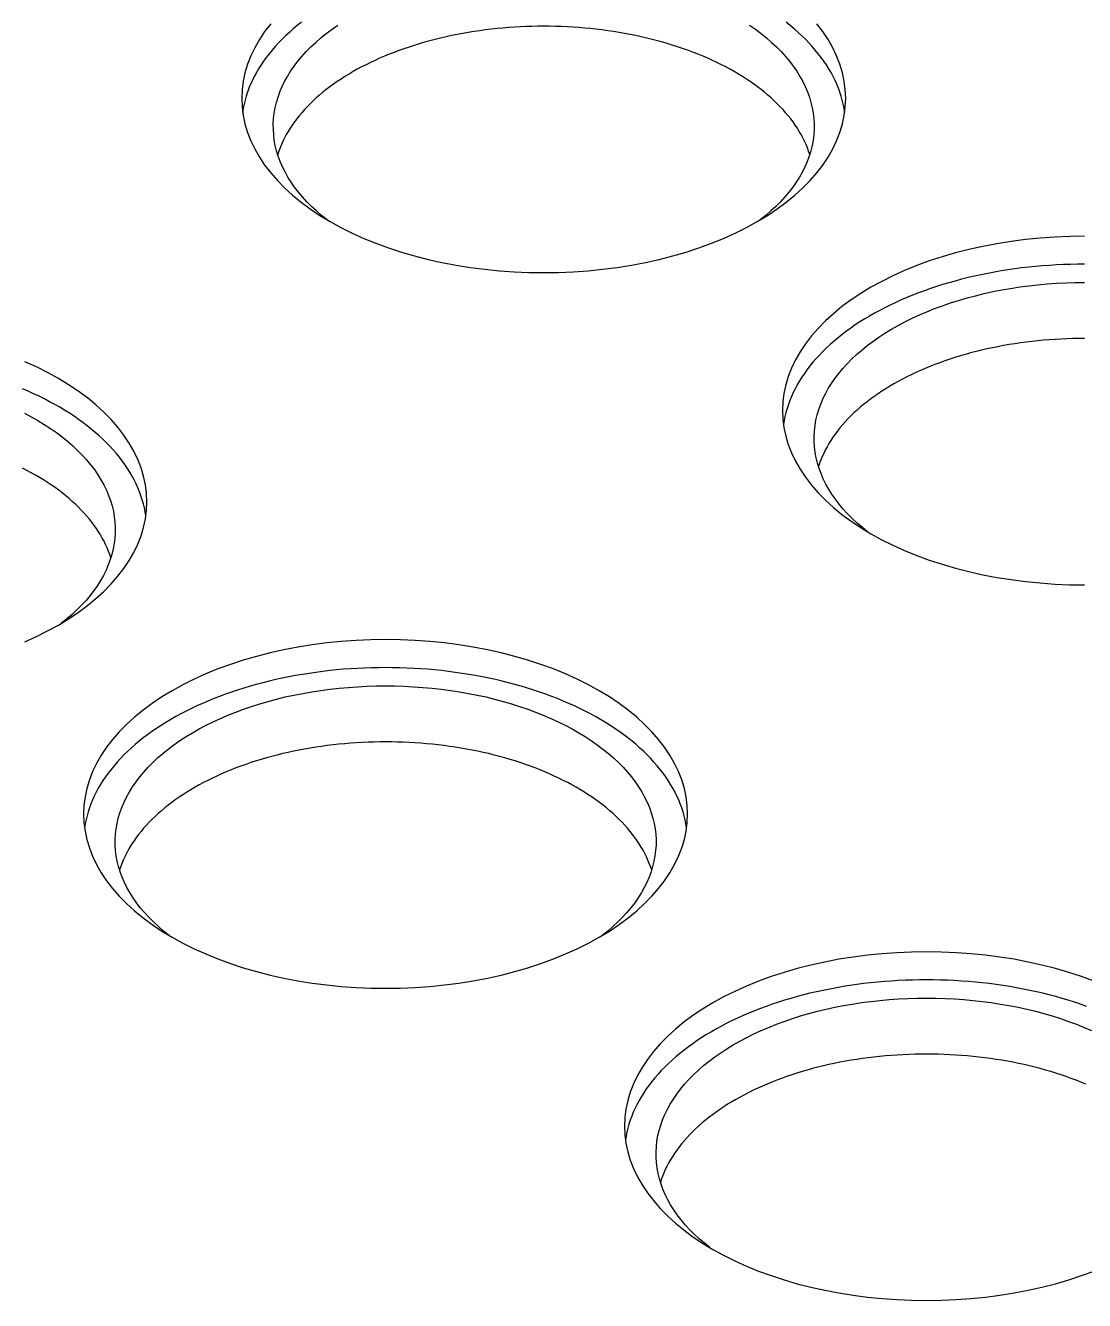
# Model space of a CAD drawing. Extents: x 1.5 to 17.7, y 2.4 to 12.
# Drawn here: x 9.707 to 11.635, y 5.111 to 7.433 of the extents above; entities that cross this region are included whole.
import ezdxf

# ---------------------------------------------------------------- set-up
doc = ezdxf.new("R2010")
doc.units = 0
doc.layers.get('0').update_dxf_attribs({"linetype": 'CONTINUOUS'})

# ---------------------------------------------------------------- blocks, each defined once
blk = doc.blocks.new('A$C44197991')
at = {"color": 0, "linetype": 'CONTINUOUS'}
for points in [[(13.1983, -1.2087, 0), (13.2169, -1.1974, 0), (13.2345, -1.1856, 0), (13.2511, -1.1733, 0), (13.2667, -1.1606, 0), (13.2811, -1.1474, 0), (13.2944, -1.1339, 0), (13.3066, -1.1199, 0), (13.3175, -1.1057, 0), (13.3272, -1.0911, 0), (13.3357, -1.0763, 0), (13.3429, -1.0613, 0), (13.3488, -1.0461, 0), (13.3534, -1.0308, 0), (13.3567, -1.0153, 0), (13.3587, -0.9997, 0), (13.3594, -0.9842, 0), (13.3587, -0.9686, 0), (13.3567, -0.953, 0), (13.3534, -0.9376, 0), (13.3488, -0.9222, 0), (13.3429, -0.907, 0), (13.3357, -0.892, 0), (13.3272, -0.8772, 0), (13.3175, -0.8626, 0), (13.3066, -0.8484, 0)], [(12.3122, -0.8484, 0), (12.3012, -0.8626, 0), (12.2915, -0.8772, 0), (12.283, -0.892, 0), (12.2758, -0.907, 0), (12.2699, -0.9222, 0), (12.2653, -0.9376, 0), (12.262, -0.953, 0), (12.26, -0.9686, 0), (12.2594, -0.9842, 0), (12.26, -0.9997, 0), (12.262, -1.0153, 0), (12.2653, -1.0308, 0), (12.2699, -1.0461, 0), (12.2758, -1.0613, 0), (12.283, -1.0763, 0), (12.2915, -1.0911, 0), (12.3012, -1.1057, 0), (12.3122, -1.1199, 0), (12.3243, -1.1339, 0), (12.3376, -1.1474, 0), (12.3521, -1.1606, 0), (12.3676, -1.1733, 0), (12.3842, -1.1856, 0), (12.4018, -1.1974, 0), (12.4205, -1.2087, 0), (12.44, -1.2194, 0), (12.4604, -1.2296, 0), (12.4817, -1.2392, 0), (12.5038, -1.2482, 0), (12.5266, -1.2565, 0), (12.5501, -1.2642, 0), (12.5742, -1.2712, 0), (12.5989, -1.2775, 0), (12.6241, -1.2831, 0), (12.6497, -1.288, 0), (12.6757, -1.2922, 0), (12.7021, -1.2956, 0), (12.7287, -1.2983, 0), (12.7555, -1.3002, 0), (12.7824, -1.3013, 0), (12.8094, -1.3017, 0), (12.8363, -1.3013, 0), (12.8633, -1.3002, 0), (12.8901, -1.2983, 0), (12.9167, -1.2956, 0), (12.943, -1.2922, 0), (12.969, -1.288, 0), (12.9946, -1.2831, 0), (13.0198, -1.2775, 0), (13.0445, -1.2712, 0), (13.0686, -1.2642, 0), (13.0921, -1.2565, 0), (13.1149, -1.2482, 0), (13.137, -1.2392, 0), (13.1583, -1.2296, 0), (13.1787, -1.2194, 0), (13.1983, -1.2087, 0)], [(13.3576, -1.0097, 0), (13.3564, -1.0023, 0), (13.3549, -0.995, 0), (13.3532, -0.9876, 0), (13.3511, -0.9803, 0), (13.3487, -0.9731, 0), (13.3461, -0.9658, 0), (13.3431, -0.9586, 0), (13.3399, -0.9515, 0), (13.3364, -0.9444, 0), (13.3326, -0.9373, 0), (13.3285, -0.9303, 0), (13.3241, -0.9234, 0), (13.3195, -0.9165, 0), (13.3146, -0.9096, 0), (13.3094, -0.9029, 0), (13.3039, -0.8962, 0), (13.2981, -0.8896, 0), (13.2921, -0.8831, 0), (13.2859, -0.8766, 0), (13.2793, -0.8703, 0), (13.2726, -0.864, 0), (13.2655, -0.8578, 0), (13.2583, -0.8517, 0), (13.2507, -0.8457, 0)], [(12.368, -0.8457, 0), (12.3605, -0.8517, 0), (12.3532, -0.8578, 0), (12.3462, -0.864, 0), (12.3394, -0.8703, 0), (12.3329, -0.8766, 0), (12.3266, -0.8831, 0), (12.3206, -0.8896, 0), (12.3148, -0.8962, 0), (12.3094, -0.9029, 0), (12.3042, -0.9096, 0), (12.2992, -0.9165, 0), (12.2946, -0.9234, 0), (12.2902, -0.9303, 0), (12.2861, -0.9373, 0), (12.2823, -0.9444, 0), (12.2788, -0.9515, 0), (12.2756, -0.9586, 0), (12.2726, -0.9658, 0), (12.27, -0.9731, 0), (12.2676, -0.9803, 0), (12.2656, -0.9876, 0), (12.2638, -0.995, 0), (12.2623, -1.0023, 0), (12.2611, -1.0097, 0)], [(12.4149, -1.2054, 0), (12.405, -1.1975, 0), (12.3955, -1.1893, 0), (12.3865, -1.181, 0), (12.378, -1.1724, 0), (12.3701, -1.1637, 0), (12.3626, -1.1549, 0), (12.3557, -1.1459, 0), (12.3494, -1.1368, 0), (12.3436, -1.1276, 0), (12.3383, -1.1182, 0), (12.3336, -1.1087, 0), (12.3295, -1.0992, 0), (12.326, -1.0896, 0), (12.323, -1.0799, 0), (12.3206, -1.0702, 0), (12.3188, -1.0604, 0), (12.3176, -1.0506, 0), (12.317, -1.0408, 0), (12.3169, -1.0309, 0), (12.3175, -1.0211, 0), (12.3186, -1.0113, 0), (12.3203, -1.0015, 0), (12.3226, -0.9918, 0), (12.3255, -0.9821, 0), (12.329, -0.9725, 0), (12.333, -0.9629, 0), (12.3376, -0.9535, 0), (12.3428, -0.9441, 0), (12.3485, -0.9348, 0), (12.3548, -0.9257, 0), (12.3617, -0.9167, 0), (12.369, -0.9078, 0), (12.3769, -0.8991, 0), (12.3853, -0.8906, 0), (12.3942, -0.8822, 0), (12.4036, -0.874, 0), (12.4135, -0.866, 0), (12.4239, -0.8582, 0), (12.4347, -0.8506, 0)], [(13.184, -0.8506, 0), (13.1948, -0.8582, 0), (13.2052, -0.866, 0), (13.2151, -0.874, 0), (13.2245, -0.8822, 0), (13.2334, -0.8906, 0), (13.2418, -0.8991, 0), (13.2497, -0.9078, 0), (13.2571, -0.9167, 0), (13.2639, -0.9257, 0), (13.2702, -0.9348, 0), (13.2759, -0.9441, 0), (13.2811, -0.9535, 0), (13.2857, -0.9629, 0), (13.2897, -0.9725, 0), (13.2932, -0.9821, 0), (13.2961, -0.9918, 0), (13.2984, -1.0015, 0), (13.3001, -1.0113, 0), (13.3013, -1.0211, 0), (13.3018, -1.0309, 0), (13.3018, -1.0408, 0), (13.3011, -1.0506, 0), (13.2999, -1.0604, 0), (13.2981, -1.0702, 0), (13.2957, -1.0799, 0), (13.2928, -1.0896, 0), (13.2892, -1.0992, 0), (13.2851, -1.1087, 0), (13.2804, -1.1182, 0), (13.2752, -1.1276, 0), (13.2693, -1.1368, 0), (13.263, -1.1459, 0), (13.2561, -1.1549, 0), (13.2487, -1.1637, 0), (13.2407, -1.1724, 0), (13.2322, -1.181, 0), (13.2232, -1.1893, 0), (13.2138, -1.1975, 0), (13.2038, -1.2054, 0)], [(13.2939, -1.0862, 0), (13.2918, -1.0802, 0), (13.2896, -1.0741, 0), (13.2871, -1.0681, 0), (13.2844, -1.0621, 0), (13.2814, -1.0562, 0), (13.2783, -1.0503, 0), (13.2749, -1.0444, 0), (13.2713, -1.0386, 0), (13.2675, -1.0329, 0), (13.2634, -1.0271, 0), (13.2592, -1.0215, 0), (13.2547, -1.0158, 0), (13.25, -1.0103, 0), (13.2452, -1.0048, 0), (13.2401, -0.9994, 0), (13.2348, -0.994, 0), (13.2293, -0.9887, 0), (13.2236, -0.9835, 0), (13.2177, -0.9783, 0), (13.2116, -0.9732, 0), (13.2054, -0.9682, 0), (13.1989, -0.9633, 0), (13.1923, -0.9584, 0), (13.1855, -0.9537, 0), (13.1785, -0.949, 0), (13.1713, -0.9444, 0), (13.164, -0.9399, 0), (13.1564, -0.9355, 0), (13.1488, -0.9312, 0), (13.1409, -0.927, 0), (13.133, -0.9229, 0), (13.1248, -0.9189, 0), (13.1165, -0.915, 0), (13.1081, -0.9112, 0), (13.0995, -0.9075, 0), (13.0908, -0.9039, 0), (13.082, -0.9004, 0), (13.073, -0.8971, 0), (13.0639, -0.8938, 0), (13.0547, -0.8907, 0), (13.0453, -0.8877, 0), (13.0359, -0.8848, 0), (13.0263, -0.882, 0), (13.0167, -0.8793, 0), (13.0069, -0.8768, 0), (12.9971, -0.8744, 0), (12.9871, -0.8721, 0), (12.9771, -0.8699, 0), (12.967, -0.8679, 0), (12.9568, -0.866, 0), (12.9466, -0.8642, 0), (12.9363, -0.8625, 0), (12.9259, -0.861, 0), (12.9155, -0.8596, 0), (12.905, -0.8583, 0), (12.8945, -0.8572, 0), (12.884, -0.8562, 0), (12.8734, -0.8553, 0), (12.8628, -0.8546, 0), (12.8521, -0.854, 0), (12.8414, -0.8535, 0), (12.8308, -0.8532, 0), (12.8201, -0.853, 0), (12.8094, -0.8529, 0), (12.7987, -0.853, 0), (12.788, -0.8532, 0), (12.7773, -0.8535, 0), (12.7666, -0.854, 0), (12.756, -0.8546, 0), (12.7453, -0.8553, 0), (12.7348, -0.8562, 0), (12.7242, -0.8572, 0), (12.7137, -0.8583, 0), (12.7032, -0.8596, 0), (12.6928, -0.861, 0), (12.6824, -0.8625, 0), (12.6721, -0.8642, 0), (12.6619, -0.866, 0), (12.6517, -0.8679, 0), (12.6416, -0.8699, 0), (12.6316, -0.8721, 0), (12.6216, -0.8744, 0), (12.6118, -0.8768, 0), (12.602, -0.8793, 0), (12.5924, -0.882, 0), (12.5828, -0.8848, 0), (12.5734, -0.8877, 0), (12.5641, -0.8907, 0), (12.5548, -0.8938, 0), (12.5457, -0.8971, 0), (12.5368, -0.9004, 0), (12.5279, -0.9039, 0), (12.5192, -0.9075, 0), (12.5106, -0.9112, 0), (12.5022, -0.915, 0), (12.4939, -0.9189, 0), (12.4858, -0.9229, 0), (12.4778, -0.927, 0), (12.4699, -0.9312, 0), (12.4623, -0.9355, 0), (12.4548, -0.9399, 0), (12.4474, -0.9444, 0), (12.4403, -0.949, 0), (12.4333, -0.9537, 0), (12.4264, -0.9584, 0), (12.4198, -0.9633, 0), (12.4133, -0.9682, 0), (12.4071, -0.9732, 0), (12.401, -0.9783, 0), (12.3951, -0.9835, 0), (12.3894, -0.9887, 0), (12.3839, -0.994, 0), (12.3786, -0.9994, 0), (12.3736, -1.0048, 0), (12.3687, -1.0103, 0), (12.364, -1.0158, 0), (12.3595, -1.0215, 0), (12.3553, -1.0271, 0), (12.3513, -1.0329, 0), (12.3474, -1.0386, 0), (12.3438, -1.0444, 0), (12.3405, -1.0503, 0), (12.3373, -1.0562, 0), (12.3344, -1.0621, 0), (12.3316, -1.0681, 0), (12.3292, -1.0741, 0), (12.3269, -1.0802, 0), (12.3249, -1.0862, 0)], [(13.7943, -1.2352, 0), (13.7673, -1.2356, 0), (13.7403, -1.2368, 0), (13.7136, -1.2387, 0), (13.687, -1.2413, 0), (13.6606, -1.2448, 0), (13.6346, -1.2489, 0), (13.609, -1.2538, 0), (13.5838, -1.2594, 0), (13.5591, -1.2657, 0), (13.535, -1.2727, 0), (13.5115, -1.2804, 0), (13.4887, -1.2888, 0), (13.4666, -1.2977, 0), (13.4453, -1.3073, 0), (13.4249, -1.3175, 0), (13.4053, -1.3282, 0), (13.3867, -1.3395, 0), (13.3691, -1.3513, 0), (13.3525, -1.3636, 0), (13.337, -1.3764, 0), (13.3225, -1.3895, 0), (13.3092, -1.4031, 0), (13.2971, -1.417, 0), (13.2861, -1.4313, 0), (13.2764, -1.4458, 0), (13.2679, -1.4606, 0), (13.2607, -1.4756, 0), (13.2548, -1.4908, 0), (13.2502, -1.5062, 0), (13.2469, -1.5217, 0), (13.2449, -1.5372, 0), (13.2443, -1.5528, 0), (13.2449, -1.5684, 0), (13.2469, -1.5839, 0), (13.2502, -1.5994, 0), (13.2548, -1.6147, 0), (13.2607, -1.63, 0), (13.2679, -1.645, 0), (13.2764, -1.6598, 0), (13.2861, -1.6743, 0), (13.2971, -1.6886, 0), (13.3092, -1.7025, 0), (13.3225, -1.716, 0), (13.337, -1.7292, 0), (13.3525, -1.742, 0), (13.3691, -1.7542, 0), (13.3867, -1.766, 0), (13.4053, -1.7773, 0), (13.4249, -1.7881, 0), (13.4453, -1.7982, 0), (13.4666, -1.8078, 0), (13.4887, -1.8168, 0), (13.5115, -1.8252, 0), (13.535, -1.8328, 0), (13.5591, -1.8398, 0), (13.5838, -1.8462, 0), (13.609, -1.8518, 0), (13.6346, -1.8567, 0), (13.6606, -1.8608, 0), (13.687, -1.8642, 0), (13.7136, -1.8669, 0), (13.7403, -1.8688, 0), (13.7673, -1.87, 0), (13.7943, -1.8703, 0)], [(13.7943, -1.2863, 0), (13.7815, -1.2864, 0), (13.7687, -1.2866, 0), (13.7559, -1.2871, 0), (13.7431, -1.2877, 0), (13.7304, -1.2884, 0), (13.7177, -1.2894, 0), (13.705, -1.2905, 0), (13.6924, -1.2918, 0), (13.6798, -1.2932, 0), (13.6673, -1.2949, 0), (13.6549, -1.2966, 0), (13.6426, -1.2986, 0), (13.6303, -1.3007, 0), (13.6181, -1.303, 0), (13.606, -1.3055, 0), (13.594, -1.3081, 0), (13.5822, -1.3108, 0), (13.5704, -1.3138, 0), (13.5588, -1.3169, 0), (13.5473, -1.3201, 0), (13.5359, -1.3235, 0), (13.5247, -1.3271, 0), (13.5136, -1.3308, 0), (13.5026, -1.3346, 0), (13.4918, -1.3386, 0), (13.4812, -1.3427, 0), (13.4708, -1.347, 0), (13.4605, -1.3514, 0), (13.4504, -1.356, 0), (13.4405, -1.3607, 0), (13.4308, -1.3655, 0), (13.4213, -1.3704, 0), (13.412, -1.3755, 0), (13.4029, -1.3807, 0), (13.394, -1.386, 0), (13.3853, -1.3915, 0), (13.3769, -1.397, 0), (13.3686, -1.4027, 0), (13.3606, -1.4085, 0), (13.3529, -1.4144, 0), (13.3454, -1.4203, 0), (13.3381, -1.4264, 0), (13.3311, -1.4326, 0), (13.3243, -1.4389, 0), (13.3177, -1.4452, 0), (13.3115, -1.4517, 0), (13.3055, -1.4582, 0), (13.2997, -1.4648, 0), (13.2943, -1.4715, 0), (13.2891, -1.4783, 0), (13.2841, -1.4851, 0), (13.2795, -1.492, 0), (13.2751, -1.499, 0), (13.271, -1.5059, 0), (13.2672, -1.513, 0), (13.2637, -1.5201, 0), (13.2605, -1.5273, 0), (13.2575, -1.5345, 0), (13.2549, -1.5417, 0), (13.2525, -1.549, 0), (13.2505, -1.5563, 0), (13.2487, -1.5636, 0), (13.2472, -1.5709, 0), (13.246, -1.5783, 0)], [(13.3998, -1.7741, 0), (13.3899, -1.7661, 0), (13.3804, -1.7579, 0), (13.3714, -1.7496, 0), (13.3629, -1.7411, 0), (13.355, -1.7324, 0), (13.3475, -1.7235, 0), (13.3406, -1.7145, 0), (13.3343, -1.7054, 0), (13.3285, -1.6962, 0), (13.3232, -1.6868, 0), (13.3185, -1.6774, 0), (13.3144, -1.6678, 0), (13.3109, -1.6582, 0), (13.3079, -1.6485, 0), (13.3055, -1.6388, 0), (13.3037, -1.629, 0), (13.3025, -1.6192, 0), (13.3019, -1.6094, 0), (13.3018, -1.5996, 0), (13.3024, -1.5897, 0), (13.3035, -1.5799, 0), (13.3052, -1.5702, 0), (13.3075, -1.5604, 0), (13.3104, -1.5507, 0), (13.3139, -1.5411, 0), (13.3179, -1.5316, 0), (13.3225, -1.5221, 0), (13.3277, -1.5127, 0), (13.3334, -1.5035, 0), (13.3397, -1.4943, 0), (13.3466, -1.4853, 0), (13.3539, -1.4765, 0), (13.3618, -1.4678, 0), (13.3702, -1.4592, 0), (13.3791, -1.4508, 0), (13.3885, -1.4426, 0), (13.3984, -1.4346, 0), (13.4088, -1.4268, 0), (13.4196, -1.4192, 0), (13.4309, -1.4119, 0), (13.4426, -1.4047, 0), (13.4547, -1.3978, 0), (13.4673, -1.3912, 0), (13.4802, -1.3848, 0), (13.4935, -1.3787, 0), (13.5072, -1.3728, 0), (13.5212, -1.3672, 0), (13.5355, -1.3619, 0), (13.5501, -1.3569, 0), (13.5651, -1.3521, 0), (13.5803, -1.3477, 0), (13.5957, -1.3436, 0), (13.6114, -1.3398, 0), (13.6274, -1.3363, 0), (13.6435, -1.3331, 0), (13.6598, -1.3303, 0), (13.6762, -1.3278, 0), (13.6928, -1.3256, 0), (13.7095, -1.3237, 0), (13.7264, -1.3222, 0), (13.7433, -1.321, 0), (13.7602, -1.3202, 0), (13.7772, -1.3196, 0), (13.7943, -1.3195, 0)], [(11.9255, -1.9435, 0), (11.9441, -1.9323, 0), (11.9617, -1.9204, 0), (11.9783, -1.9082, 0), (11.9939, -1.8954, 0), (12.0083, -1.8823, 0), (12.0216, -1.8687, 0), (12.0338, -1.8548, 0), (12.0447, -1.8405, 0), (12.0544, -1.826, 0), (12.0629, -1.8112, 0), (12.0701, -1.7962, 0), (12.076, -1.781, 0), (12.0806, -1.7656, 0), (12.0839, -1.7501, 0), (12.0859, -1.7346, 0), (12.0866, -1.719, 0), (12.0859, -1.7034, 0), (12.0839, -1.6879, 0), (12.0806, -1.6724, 0), (12.076, -1.6571, 0), (12.0701, -1.6419, 0), (12.0629, -1.6268, 0), (12.0544, -1.612, 0), (12.0447, -1.5975, 0), (12.0338, -1.5832, 0), (12.0216, -1.5693, 0), (12.0083, -1.5558, 0), (11.9939, -1.5426, 0), (11.9783, -1.5298, 0), (11.9617, -1.5176, 0), (11.9441, -1.5058, 0), (11.9255, -1.4945, 0), (11.9059, -1.4837, 0), (11.8855, -1.4735, 0), (11.8642, -1.464, 0)], [(11.8642, -1.9741, 0), (11.8855, -1.9645, 0), (11.9059, -1.9543, 0), (11.9255, -1.9435, 0)], [(13.7943, -1.4215, 0), (13.7836, -1.4216, 0), (13.7729, -1.4218, 0), (13.7622, -1.4221, 0), (13.7515, -1.4226, 0), (13.7409, -1.4232, 0), (13.7302, -1.424, 0), (13.7197, -1.4248, 0), (13.7091, -1.4258, 0), (13.6986, -1.427, 0), (13.6881, -1.4282, 0), (13.6777, -1.4296, 0), (13.6673, -1.4311, 0), (13.657, -1.4328, 0), (13.6468, -1.4346, 0), (13.6366, -1.4365, 0), (13.6265, -1.4385, 0), (13.6165, -1.4407, 0), (13.6065, -1.443, 0), (13.5967, -1.4454, 0), (13.5869, -1.448, 0), (13.5773, -1.4506, 0), (13.5677, -1.4534, 0), (13.5583, -1.4563, 0), (13.549, -1.4593, 0), (13.5397, -1.4625, 0), (13.5306, -1.4657, 0), (13.5217, -1.4691, 0), (13.5128, -1.4725, 0), (13.5041, -1.4761, 0), (13.4955, -1.4798, 0), (13.4871, -1.4836, 0), (13.4788, -1.4875, 0), (13.4707, -1.4915, 0), (13.4627, -1.4956, 0), (13.4548, -1.4998, 0), (13.4472, -1.5042, 0), (13.4397, -1.5086, 0), (13.4323, -1.5131, 0), (13.4252, -1.5176, 0), (13.4182, -1.5223, 0), (13.4113, -1.5271, 0), (13.4047, -1.5319, 0), (13.3982, -1.5368, 0), (13.392, -1.5418, 0), (13.3859, -1.5469, 0), (13.38, -1.5521, 0), (13.3743, -1.5573, 0), (13.3688, -1.5626, 0), (13.3635, -1.568, 0), (13.3585, -1.5734, 0), (13.3536, -1.5789, 0), (13.3489, -1.5845, 0), (13.3444, -1.5901, 0), (13.3402, -1.5958, 0), (13.3362, -1.6015, 0), (13.3323, -1.6073, 0), (13.3287, -1.6131, 0), (13.3254, -1.6189, 0), (13.3222, -1.6248, 0), (13.3193, -1.6308, 0), (13.3165, -1.6367, 0), (13.3141, -1.6427, 0), (13.3118, -1.6488, 0), (13.3098, -1.6548, 0)], [(12.0848, -1.7445, 0), (12.0836, -1.7372, 0), (12.0821, -1.7298, 0), (12.0804, -1.7225, 0), (12.0783, -1.7152, 0), (12.0759, -1.7079, 0), (12.0733, -1.7007, 0), (12.0703, -1.6935, 0), (12.0671, -1.6863, 0), (12.0636, -1.6792, 0), (12.0598, -1.6722, 0), (12.0557, -1.6652, 0), (12.0513, -1.6582, 0), (12.0467, -1.6513, 0), (12.0418, -1.6445, 0), (12.0366, -1.6377, 0), (12.0311, -1.6311, 0), (12.0253, -1.6244, 0), (12.0193, -1.6179, 0), (12.0131, -1.6115, 0), (12.0066, -1.6051, 0), (11.9998, -1.5988, 0), (11.9927, -1.5926, 0), (11.9855, -1.5866, 0), (11.9779, -1.5806, 0), (11.9702, -1.5747, 0), (11.9622, -1.5689, 0), (11.954, -1.5633, 0), (11.9455, -1.5577, 0), (11.9368, -1.5522, 0), (11.9279, -1.5469, 0), (11.9188, -1.5417, 0), (11.9095, -1.5367, 0), (11.9, -1.5317, 0), (11.8903, -1.5269, 0), (11.8804, -1.5222, 0), (11.8703, -1.5176, 0), (11.86, -1.5132, 0)], [(11.8636, -1.5574, 0), (11.8761, -1.5641, 0), (11.8882, -1.571, 0), (11.8999, -1.5781, 0), (11.9112, -1.5855, 0), (11.922, -1.5931, 0), (11.9324, -1.6009, 0), (11.9423, -1.6088, 0), (11.9517, -1.617, 0), (11.9606, -1.6254, 0), (11.969, -1.634, 0), (11.9769, -1.6427, 0), (11.9843, -1.6516, 0), (11.9911, -1.6605, 0), (11.9974, -1.6697, 0), (12.0031, -1.6789, 0), (12.0083, -1.6883, 0), (12.0129, -1.6978, 0), (12.0169, -1.7073, 0), (12.0204, -1.7169, 0), (12.0233, -1.7266, 0), (12.0256, -1.7364, 0), (12.0273, -1.7462, 0), (12.0285, -1.756, 0), (12.029, -1.7658, 0), (12.029, -1.7756, 0), (12.0283, -1.7854, 0), (12.0271, -1.7953, 0), (12.0253, -1.805, 0), (12.0229, -1.8148, 0), (12.02, -1.8244, 0), (12.0164, -1.834, 0), (12.0123, -1.8436, 0), (12.0076, -1.853, 0), (12.0024, -1.8624, 0), (11.9966, -1.8716, 0), (11.9902, -1.8807, 0), (11.9833, -1.8897, 0), (11.9759, -1.8986, 0), (11.9679, -1.9073, 0), (11.9594, -1.9158, 0), (11.9505, -1.9242, 0), (11.941, -1.9323, 0), (11.931, -1.9403, 0)], [(12.0211, -1.8211, 0), (12.019, -1.815, 0), (12.0168, -1.809, 0), (12.0143, -1.803, 0), (12.0116, -1.797, 0), (12.0086, -1.791, 0), (12.0055, -1.7851, 0), (12.0021, -1.7793, 0), (11.9985, -1.7735, 0), (11.9947, -1.7677, 0), (11.9906, -1.762, 0), (11.9864, -1.7563, 0), (11.9819, -1.7507, 0), (11.9772, -1.7451, 0), (11.9724, -1.7396, 0), (11.9673, -1.7342, 0), (11.962, -1.7288, 0), (11.9565, -1.7235, 0), (11.9508, -1.7183, 0), (11.9449, -1.7131, 0), (11.9388, -1.7081, 0), (11.9326, -1.703, 0), (11.9261, -1.6981, 0), (11.9195, -1.6933, 0), (11.9127, -1.6885, 0), (11.9057, -1.6839, 0), (11.8985, -1.6793, 0), (11.8912, -1.6748, 0), (11.8837, -1.6704, 0), (11.876, -1.6661, 0), (11.8682, -1.6619, 0), (11.8602, -1.6578, 0)], [(12.9104, -2.5122, 0), (12.929, -2.5009, 0), (12.9466, -2.4891, 0), (12.9632, -2.4768, 0), (12.9788, -2.4641, 0), (12.9932, -2.4509, 0), (13.0065, -2.4373, 0), (13.0187, -2.4234, 0), (13.0296, -2.4092, 0), (13.0393, -2.3946, 0), (13.0478, -2.3798, 0), (13.055, -2.3648, 0), (13.0609, -2.3496, 0), (13.0655, -2.3342, 0), (13.0688, -2.3188, 0), (13.0708, -2.3032, 0), (13.0715, -2.2876, 0), (13.0708, -2.2721, 0), (13.0688, -2.2565, 0), (13.0655, -2.241, 0), (13.0609, -2.2257, 0), (13.055, -2.2105, 0), (13.0478, -2.1955, 0), (13.0393, -2.1807, 0), (13.0296, -2.1661, 0), (13.0187, -2.1519, 0), (13.0065, -2.138, 0), (12.9932, -2.1244, 0), (12.9788, -2.1112, 0), (12.9632, -2.0985, 0), (12.9466, -2.0862, 0), (12.929, -2.0744, 0), (12.9104, -2.0631, 0), (12.8908, -2.0524, 0), (12.8704, -2.0422, 0), (12.8491, -2.0326, 0), (12.827, -2.0236, 0), (12.8042, -2.0153, 0), (12.7807, -2.0076, 0), (12.7566, -2.0006, 0), (12.7319, -1.9943, 0), (12.7068, -1.9887, 0), (12.6811, -1.9838, 0), (12.6551, -1.9796, 0), (12.6288, -1.9762, 0), (12.6022, -1.9735, 0), (12.5754, -1.9716, 0), (12.5485, -1.9705, 0), (12.5215, -1.9701, 0), (12.4945, -1.9705, 0), (12.4676, -1.9716, 0), (12.4408, -1.9735, 0), (12.4142, -1.9762, 0), (12.3878, -1.9796, 0), (12.3618, -1.9838, 0), (12.3362, -1.9887, 0), (12.311, -1.9943, 0), (12.2863, -2.0006, 0), (12.2622, -2.0076, 0), (12.2387, -2.0153, 0), (12.2159, -2.0236, 0), (12.1938, -2.0326, 0), (12.1726, -2.0422, 0), (12.1521, -2.0524, 0), (12.1326, -2.0631, 0), (12.1139, -2.0744, 0), (12.0963, -2.0862, 0), (12.0797, -2.0985, 0), (12.0642, -2.1112, 0), (12.0497, -2.1244, 0), (12.0364, -2.138, 0), (12.0243, -2.1519, 0), (12.0133, -2.1661, 0), (12.0036, -2.1807, 0), (11.9951, -2.1955, 0), (11.9879, -2.2105, 0), (11.982, -2.2257, 0), (11.9774, -2.241, 0), (11.9741, -2.2565, 0), (11.9721, -2.2721, 0), (11.9715, -2.2876, 0), (11.9721, -2.3032, 0), (11.9741, -2.3188, 0), (11.9774, -2.3342, 0), (11.982, -2.3496, 0), (11.9879, -2.3648, 0), (11.9951, -2.3798, 0), (12.0036, -2.3946, 0), (12.0133, -2.4092, 0), (12.0243, -2.4234, 0), (12.0364, -2.4373, 0), (12.0497, -2.4509, 0), (12.0642, -2.4641, 0), (12.0797, -2.4768, 0), (12.0963, -2.4891, 0), (12.1139, -2.5009, 0), (12.1326, -2.5122, 0), (12.1521, -2.5229, 0), (12.1726, -2.5331, 0), (12.1938, -2.5427, 0), (12.2159, -2.5517, 0), (12.2387, -2.56, 0), (12.2622, -2.5677, 0), (12.2863, -2.5747, 0), (12.311, -2.581, 0), (12.3362, -2.5866, 0), (12.3618, -2.5915, 0), (12.3878, -2.5957, 0), (12.4142, -2.5991, 0), (12.4408, -2.6017, 0), (12.4676, -2.6037, 0), (12.4945, -2.6048, 0), (12.5215, -2.6052, 0), (12.5485, -2.6048, 0), (12.5754, -2.6037, 0), (12.6022, -2.6017, 0), (12.6288, -2.5991, 0), (12.6551, -2.5957, 0), (12.6811, -2.5915, 0), (12.7068, -2.5866, 0), (12.7319, -2.581, 0), (12.7566, -2.5747, 0), (12.7807, -2.5677, 0), (12.8042, -2.56, 0), (12.827, -2.5517, 0), (12.8491, -2.5427, 0), (12.8704, -2.5331, 0), (12.8908, -2.5229, 0), (12.9104, -2.5122, 0)], [(13.0697, -2.3131, 0), (13.0685, -2.3058, 0), (13.067, -2.2984, 0), (13.0653, -2.2911, 0), (13.0632, -2.2838, 0), (13.0608, -2.2766, 0), (13.0582, -2.2693, 0), (13.0552, -2.2621, 0), (13.052, -2.255, 0), (13.0485, -2.2479, 0), (13.0447, -2.2408, 0), (13.0406, -2.2338, 0), (13.0362, -2.2268, 0), (13.0316, -2.2199, 0), (13.0267, -2.2131, 0), (13.0215, -2.2064, 0), (13.016, -2.1997, 0), (13.0102, -2.1931, 0), (13.0042, -2.1865, 0), (12.998, -2.1801, 0), (12.9915, -2.1737, 0), (12.9847, -2.1675, 0), (12.9776, -2.1613, 0), (12.9704, -2.1552, 0), (12.9628, -2.1492, 0), (12.9551, -2.1433, 0), (12.9471, -2.1376, 0), (12.9389, -2.1319, 0), (12.9304, -2.1263, 0), (12.9217, -2.1209, 0), (12.9128, -2.1156, 0), (12.9037, -2.1104, 0), (12.8944, -2.1053, 0), (12.8849, -2.1003, 0), (12.8752, -2.0955, 0), (12.8653, -2.0908, 0), (12.8552, -2.0863, 0), (12.8449, -2.0819, 0), (12.8345, -2.0776, 0), (12.8239, -2.0734, 0), (12.8131, -2.0694, 0), (12.8022, -2.0656, 0), (12.7911, -2.0619, 0), (12.7798, -2.0583, 0), (12.7685, -2.0549, 0), (12.757, -2.0517, 0), (12.7453, -2.0486, 0), (12.7336, -2.0457, 0), (12.7217, -2.0429, 0), (12.7097, -2.0403, 0), (12.6976, -2.0379, 0), (12.6854, -2.0356, 0), (12.6732, -2.0334, 0), (12.6608, -2.0315, 0), (12.6484, -2.0297, 0), (12.6359, -2.0281, 0), (12.6233, -2.0266, 0), (12.6107, -2.0253, 0), (12.5981, -2.0242, 0), (12.5854, -2.0233, 0), (12.5726, -2.0225, 0), (12.5599, -2.0219, 0), (12.5471, -2.0215, 0), (12.5343, -2.0212, 0), (12.5215, -2.0211, 0), (12.5087, -2.0212, 0), (12.4959, -2.0215, 0), (12.4831, -2.0219, 0), (12.4703, -2.0225, 0), (12.4576, -2.0233, 0), (12.4449, -2.0242, 0), (12.4322, -2.0253, 0), (12.4196, -2.0266, 0), (12.407, -2.0281, 0), (12.3945, -2.0297, 0), (12.3821, -2.0315, 0), (12.3698, -2.0334, 0), (12.3575, -2.0356, 0), (12.3453, -2.0379, 0), (12.3332, -2.0403, 0), (12.3213, -2.0429, 0), (12.3094, -2.0457, 0), (12.2976, -2.0486, 0), (12.286, -2.0517, 0), (12.2745, -2.0549, 0), (12.2631, -2.0583, 0), (12.2519, -2.0619, 0), (12.2408, -2.0656, 0), (12.2298, -2.0694, 0), (12.2191, -2.0734, 0), (12.2084, -2.0776, 0), (12.198, -2.0819, 0), (12.1877, -2.0863, 0), (12.1776, -2.0908, 0), (12.1677, -2.0955, 0), (12.158, -2.1003, 0), (12.1485, -2.1053, 0), (12.1392, -2.1104, 0), (12.1301, -2.1156, 0), (12.1212, -2.1209, 0), (12.1125, -2.1263, 0), (12.1041, -2.1319, 0), (12.0958, -2.1376, 0), (12.0879, -2.1433, 0), (12.0801, -2.1492, 0), (12.0726, -2.1552, 0), (12.0653, -2.1613, 0), (12.0583, -2.1675, 0), (12.0515, -2.1737, 0), (12.045, -2.1801, 0), (12.0387, -2.1865, 0), (12.0327, -2.1931, 0), (12.0269, -2.1997, 0), (12.0215, -2.2064, 0), (12.0163, -2.2131, 0), (12.0113, -2.2199, 0), (12.0067, -2.2268, 0), (12.0023, -2.2338, 0), (11.9982, -2.2408, 0), (11.9944, -2.2479, 0), (11.9909, -2.255, 0), (11.9877, -2.2621, 0), (11.9847, -2.2693, 0), (11.9821, -2.2766, 0), (11.9797, -2.2838, 0), (11.9777, -2.2911, 0), (11.9759, -2.2984, 0), (11.9744, -2.3058, 0), (11.9732, -2.3131, 0)], [(12.127, -2.5089, 0), (12.1171, -2.501, 0), (12.1076, -2.4928, 0), (12.0986, -2.4844, 0), (12.0901, -2.4759, 0), (12.0822, -2.4672, 0), (12.0747, -2.4584, 0), (12.0678, -2.4494, 0), (12.0615, -2.4403, 0), (12.0557, -2.431, 0), (12.0504, -2.4217, 0), (12.0457, -2.4122, 0), (12.0416, -2.4027, 0), (12.0381, -2.3931, 0), (12.0351, -2.3834, 0), (12.0327, -2.3737, 0), (12.0309, -2.3639, 0), (12.0297, -2.3541, 0), (12.0291, -2.3443, 0), (12.029, -2.3344, 0), (12.0296, -2.3246, 0), (12.0307, -2.3148, 0), (12.0324, -2.305, 0), (12.0347, -2.2953, 0), (12.0376, -2.2856, 0), (12.0411, -2.2759, 0), (12.0451, -2.2664, 0), (12.0497, -2.2569, 0), (12.0549, -2.2476, 0), (12.0607, -2.2383, 0), (12.0669, -2.2292, 0), (12.0738, -2.2202, 0), (12.0811, -2.2113, 0), (12.089, -2.2026, 0), (12.0974, -2.194, 0), (12.1063, -2.1857, 0), (12.1157, -2.1775, 0), (12.1256, -2.1695, 0), (12.136, -2.1617, 0), (12.1468, -2.1541, 0), (12.1581, -2.1467, 0), (12.1698, -2.1396, 0), (12.1819, -2.1327, 0), (12.1945, -2.126, 0), (12.2074, -2.1196, 0), (12.2207, -2.1135, 0), (12.2344, -2.1076, 0), (12.2484, -2.102, 0), (12.2627, -2.0967, 0), (12.2773, -2.0917, 0), (12.2923, -2.087, 0), (12.3075, -2.0826, 0), (12.3229, -2.0785, 0), (12.3386, -2.0746, 0), (12.3546, -2.0711, 0), (12.3707, -2.068, 0), (12.387, -2.0651, 0), (12.4034, -2.0626, 0), (12.42, -2.0604, 0), (12.4368, -2.0586, 0), (12.4536, -2.057, 0), (12.4705, -2.0558, 0), (12.4874, -2.055, 0), (12.5044, -2.0545, 0), (12.5215, -2.0543, 0), (12.5385, -2.0545, 0), (12.5555, -2.055, 0), (12.5725, -2.0558, 0), (12.5894, -2.057, 0), (12.6062, -2.0586, 0), (12.6229, -2.0604, 0), (12.6395, -2.0626, 0), (12.656, -2.0651, 0), (12.6723, -2.068, 0), (12.6884, -2.0711, 0), (12.7043, -2.0746, 0), (12.72, -2.0785, 0), (12.7355, -2.0826, 0), (12.7507, -2.087, 0), (12.7656, -2.0917, 0), (12.7802, -2.0967, 0), (12.7946, -2.102, 0), (12.8086, -2.1076, 0), (12.8222, -2.1135, 0), (12.8355, -2.1196, 0), (12.8485, -2.126, 0), (12.861, -2.1327, 0), (12.8731, -2.1396, 0), (12.8848, -2.1467, 0), (12.8961, -2.1541, 0), (12.9069, -2.1617, 0), (12.9173, -2.1695, 0), (12.9272, -2.1775, 0), (12.9366, -2.1857, 0), (12.9455, -2.194, 0), (12.9539, -2.2026, 0), (12.9618, -2.2113, 0), (12.9692, -2.2202, 0), (12.976, -2.2292, 0), (12.9823, -2.2383, 0), (12.988, -2.2476, 0), (12.9932, -2.2569, 0), (12.9978, -2.2664, 0), (13.0018, -2.2759, 0), (13.0053, -2.2856, 0), (13.0082, -2.2953, 0), (13.0105, -2.305, 0), (13.0122, -2.3148, 0), (13.0134, -2.3246, 0), (13.0139, -2.3344, 0), (13.0139, -2.3443, 0), (13.0132, -2.3541, 0), (13.012, -2.3639, 0), (13.0102, -2.3737, 0), (13.0078, -2.3834, 0), (13.0049, -2.3931, 0), (13.0013, -2.4027, 0), (12.9972, -2.4122, 0), (12.9925, -2.4217, 0), (12.9873, -2.431, 0), (12.9815, -2.4403, 0), (12.9751, -2.4494, 0), (12.9682, -2.4584, 0), (12.9608, -2.4672, 0), (12.9528, -2.4759, 0), (12.9443, -2.4844, 0), (12.9353, -2.4928, 0), (12.9259, -2.501, 0), (12.9159, -2.5089, 0)], [(13.006, -2.3897, 0), (13.0039, -2.3836, 0), (13.0017, -2.3776, 0), (12.9992, -2.3716, 0), (12.9965, -2.3656, 0), (12.9935, -2.3597, 0), (12.9904, -2.3538, 0), (12.987, -2.3479, 0), (12.9834, -2.3421, 0), (12.9796, -2.3363, 0), (12.9755, -2.3306, 0), (12.9713, -2.3249, 0), (12.9668, -2.3193, 0), (12.9621, -2.3138, 0), (12.9573, -2.3083, 0), (12.9522, -2.3028, 0), (12.9469, -2.2975, 0), (12.9414, -2.2922, 0), (12.9357, -2.2869, 0), (12.9298, -2.2818, 0), (12.9237, -2.2767, 0), (12.9175, -2.2717, 0), (12.911, -2.2668, 0), (12.9044, -2.2619, 0), (12.8976, -2.2572, 0), (12.8906, -2.2525, 0), (12.8834, -2.2479, 0), (12.8761, -2.2434, 0), (12.8686, -2.239, 0), (12.8609, -2.2347, 0), (12.8531, -2.2305, 0), (12.8451, -2.2264, 0), (12.8369, -2.2224, 0), (12.8286, -2.2185, 0), (12.8202, -2.2147, 0), (12.8116, -2.211, 0), (12.8029, -2.2074, 0), (12.7941, -2.2039, 0), (12.7851, -2.2005, 0), (12.776, -2.1973, 0), (12.7668, -2.1942, 0), (12.7574, -2.1911, 0), (12.748, -2.1883, 0), (12.7384, -2.1855, 0), (12.7288, -2.1828, 0), (12.719, -2.1803, 0), (12.7092, -2.1778, 0), (12.6992, -2.1756, 0), (12.6892, -2.1734, 0), (12.6791, -2.1713, 0), (12.669, -2.1694, 0), (12.6587, -2.1677, 0), (12.6484, -2.166, 0), (12.638, -2.1645, 0), (12.6276, -2.1631, 0), (12.6171, -2.1618, 0), (12.6066, -2.1607, 0), (12.5961, -2.1597, 0), (12.5855, -2.1588, 0), (12.5749, -2.1581, 0), (12.5642, -2.1575, 0), (12.5535, -2.157, 0), (12.5429, -2.1566, 0), (12.5322, -2.1564, 0), (12.5215, -2.1564, 0), (12.5108, -2.1564, 0), (12.5001, -2.1566, 0), (12.4894, -2.157, 0), (12.4787, -2.1575, 0), (12.4681, -2.1581, 0), (12.4575, -2.1588, 0), (12.4469, -2.1597, 0), (12.4363, -2.1607, 0), (12.4258, -2.1618, 0), (12.4153, -2.1631, 0), (12.4049, -2.1645, 0), (12.3945, -2.166, 0), (12.3842, -2.1677, 0), (12.374, -2.1694, 0), (12.3638, -2.1713, 0), (12.3537, -2.1734, 0), (12.3437, -2.1756, 0), (12.3338, -2.1778, 0), (12.3239, -2.1803, 0), (12.3142, -2.1828, 0), (12.3045, -2.1855, 0), (12.2949, -2.1883, 0), (12.2855, -2.1911, 0), (12.2762, -2.1942, 0), (12.2669, -2.1973, 0), (12.2578, -2.2005, 0), (12.2489, -2.2039, 0), (12.24, -2.2074, 0), (12.2313, -2.211, 0), (12.2227, -2.2147, 0), (12.2143, -2.2185, 0), (12.206, -2.2224, 0), (12.1979, -2.2264, 0), (12.1899, -2.2305, 0), (12.182, -2.2347, 0), (12.1744, -2.239, 0), (12.1669, -2.2434, 0), (12.1595, -2.2479, 0), (12.1524, -2.2525, 0), (12.1454, -2.2572, 0), (12.1385, -2.2619, 0), (12.1319, -2.2668, 0), (12.1255, -2.2717, 0), (12.1192, -2.2767, 0), (12.1131, -2.2818, 0), (12.1072, -2.2869, 0), (12.1015, -2.2922, 0), (12.096, -2.2975, 0), (12.0908, -2.3028, 0), (12.0857, -2.3083, 0), (12.0808, -2.3138, 0), (12.0761, -2.3193, 0), (12.0717, -2.3249, 0), (12.0674, -2.3306, 0), (12.0634, -2.3363, 0), (12.0595, -2.3421, 0), (12.0559, -2.3479, 0), (12.0526, -2.3538, 0), (12.0494, -2.3597, 0), (12.0465, -2.3656, 0), (12.0437, -2.3716, 0), (12.0413, -2.3776, 0), (12.039, -2.3836, 0), (12.037, -2.3897, 0)], [(13.8119, -2.5922, 0), (13.7891, -2.5839, 0), (13.7656, -2.5762, 0), (13.7415, -2.5692, 0), (13.7168, -2.5629, 0), (13.6917, -2.5573, 0), (13.666, -2.5524, 0), (13.64, -2.5482, 0), (13.6137, -2.5448, 0), (13.5871, -2.5422, 0), (13.5603, -2.5403, 0), (13.5334, -2.5391, 0), (13.5064, -2.5387, 0), (13.4794, -2.5391, 0), (13.4525, -2.5403, 0), (13.4257, -2.5422, 0), (13.3991, -2.5448, 0), (13.3727, -2.5482, 0), (13.3467, -2.5524, 0), (13.3211, -2.5573, 0), (13.2959, -2.5629, 0), (13.2712, -2.5692, 0), (13.2471, -2.5762, 0), (13.2236, -2.5839, 0), (13.2008, -2.5922, 0), (13.1787, -2.6012, 0), (13.1574, -2.6108, 0), (13.137, -2.621, 0), (13.1175, -2.6317, 0), (13.0988, -2.643, 0), (13.0812, -2.6548, 0), (13.0646, -2.6671, 0), (13.0491, -2.6799, 0), (13.0346, -2.693, 0), (13.0213, -2.7066, 0), (13.0092, -2.7205, 0), (12.9982, -2.7348, 0), (12.9885, -2.7493, 0), (12.98, -2.7641, 0), (12.9728, -2.7791, 0), (12.9669, -2.7943, 0), (12.9623, -2.8097, 0), (12.959, -2.8251, 0), (12.957, -2.8407, 0), (12.9564, -2.8563, 0), (12.957, -2.8718, 0), (12.959, -2.8874, 0), (12.9623, -2.9029, 0), (12.9669, -2.9182, 0), (12.9728, -2.9334, 0), (12.98, -2.9484, 0), (12.9885, -2.9632, 0), (12.9982, -2.9778, 0), (13.0092, -2.992, 0), (13.0213, -3.006, 0), (13.0346, -3.0195, 0), (13.0491, -3.0327, 0), (13.0646, -3.0454, 0), (13.0812, -3.0577, 0), (13.0988, -3.0695, 0), (13.1175, -3.0808, 0), (13.137, -3.0915, 0), (13.1574, -3.1017, 0), (13.1787, -3.1113, 0), (13.2008, -3.1203, 0), (13.2236, -3.1286, 0), (13.2471, -3.1363, 0), (13.2712, -3.1433, 0), (13.2959, -3.1496, 0), (13.3211, -3.1553, 0), (13.3467, -3.1601, 0), (13.3727, -3.1643, 0), (13.3991, -3.1677, 0), (13.4257, -3.1704, 0), (13.4525, -3.1723, 0), (13.4794, -3.1734, 0), (13.5064, -3.1738, 0), (13.5334, -3.1734, 0), (13.5603, -3.1723, 0), (13.5871, -3.1704, 0), (13.6137, -3.1677, 0), (13.64, -3.1643, 0), (13.666, -3.1601, 0), (13.6917, -3.1553, 0), (13.7168, -3.1496, 0), (13.7415, -3.1433, 0), (13.7656, -3.1363, 0), (13.7891, -3.1286, 0), (13.8119, -3.1203, 0)], [(13.798, -2.6381, 0), (13.7871, -2.6342, 0), (13.776, -2.6305, 0), (13.7647, -2.627, 0), (13.7534, -2.6236, 0), (13.7419, -2.6203, 0), (13.7302, -2.6172, 0), (13.7185, -2.6143, 0), (13.7066, -2.6115, 0), (13.6946, -2.6089, 0), (13.6825, -2.6065, 0), (13.6703, -2.6042, 0), (13.6581, -2.6021, 0), (13.6457, -2.6001, 0), (13.6333, -2.5983, 0), (13.6208, -2.5967, 0), (13.6082, -2.5953, 0), (13.5956, -2.594, 0), (13.583, -2.5928, 0), (13.5703, -2.5919, 0), (13.5575, -2.5911, 0), (13.5448, -2.5905, 0), (13.532, -2.5901, 0), (13.5192, -2.5898, 0), (13.5064, -2.5898, 0), (13.4936, -2.5898, 0), (13.4808, -2.5901, 0), (13.468, -2.5905, 0), (13.4552, -2.5911, 0), (13.4425, -2.5919, 0), (13.4298, -2.5928, 0), (13.4171, -2.594, 0), (13.4045, -2.5953, 0), (13.3919, -2.5967, 0), (13.3794, -2.5983, 0), (13.367, -2.6001, 0), (13.3547, -2.6021, 0), (13.3424, -2.6042, 0), (13.3302, -2.6065, 0), (13.3181, -2.6089, 0), (13.3061, -2.6115, 0), (13.2943, -2.6143, 0), (13.2825, -2.6172, 0), (13.2709, -2.6203, 0), (13.2594, -2.6236, 0), (13.248, -2.627, 0), (13.2368, -2.6305, 0), (13.2257, -2.6342, 0), (13.2147, -2.6381, 0), (13.204, -2.6421, 0), (13.1933, -2.6462, 0), (13.1829, -2.6505, 0), (13.1726, -2.6549, 0), (13.1625, -2.6595, 0), (13.1526, -2.6641, 0), (13.1429, -2.669, 0), (13.1334, -2.6739, 0), (13.1241, -2.679, 0), (13.115, -2.6842, 0), (13.1061, -2.6895, 0), (13.0974, -2.695, 0), (13.089, -2.7005, 0), (13.0807, -2.7062, 0), (13.0728, -2.712, 0), (13.065, -2.7178, 0), (13.0575, -2.7238, 0), (13.0502, -2.7299, 0), (13.0432, -2.7361, 0), (13.0364, -2.7424, 0), (13.0299, -2.7487, 0), (13.0236, -2.7552, 0), (13.0176, -2.7617, 0), (13.0118, -2.7683, 0), (13.0064, -2.775, 0), (13.0012, -2.7818, 0), (12.9962, -2.7886, 0), (12.9916, -2.7955, 0), (12.9872, -2.8024, 0), (12.9831, -2.8094, 0), (12.9793, -2.8165, 0), (12.9758, -2.8236, 0), (12.9726, -2.8308, 0), (12.9696, -2.838, 0), (12.967, -2.8452, 0), (12.9646, -2.8525, 0), (12.9626, -2.8598, 0), (12.9608, -2.8671, 0), (12.9593, -2.8744, 0), (12.9581, -2.8818, 0)], [(13.1119, -3.0776, 0), (13.102, -3.0696, 0), (13.0925, -3.0614, 0), (13.0835, -3.0531, 0), (13.075, -3.0445, 0), (13.0671, -3.0358, 0), (13.0596, -3.027, 0), (13.0527, -3.018, 0), (13.0464, -3.0089, 0), (13.0406, -2.9997, 0), (13.0353, -2.9903, 0), (13.0306, -2.9809, 0), (13.0265, -2.9713, 0), (13.023, -2.9617, 0), (13.02, -2.952, 0), (13.0176, -2.9423, 0), (13.0158, -2.9325, 0), (13.0146, -2.9227, 0), (13.014, -2.9129, 0), (13.0139, -2.903, 0), (13.0145, -2.8932, 0), (13.0156, -2.8834, 0), (13.0173, -2.8736, 0), (13.0196, -2.8639, 0), (13.0225, -2.8542, 0), (13.026, -2.8446, 0), (13.03, -2.835, 0), (13.0346, -2.8256, 0), (13.0398, -2.8162, 0), (13.0456, -2.807, 0), (13.0518, -2.7978, 0), (13.0587, -2.7888, 0), (13.066, -2.7799, 0), (13.0739, -2.7712, 0), (13.0823, -2.7627, 0), (13.0912, -2.7543, 0), (13.1006, -2.7461, 0), (13.1105, -2.7381, 0), (13.1209, -2.7303, 0), (13.1317, -2.7227, 0), (13.143, -2.7154, 0), (13.1547, -2.7082, 0), (13.1668, -2.7013, 0), (13.1794, -2.6947, 0), (13.1923, -2.6883, 0), (13.2056, -2.6821, 0), (13.2193, -2.6763, 0), (13.2333, -2.6707, 0), (13.2476, -2.6654, 0), (13.2622, -2.6604, 0), (13.2772, -2.6556, 0), (13.2924, -2.6512, 0), (13.3078, -2.6471, 0), (13.3235, -2.6433, 0), (13.3395, -2.6398, 0), (13.3556, -2.6366, 0), (13.3719, -2.6338, 0), (13.3883, -2.6312, 0), (13.4049, -2.629, 0), (13.4216, -2.6272, 0), (13.4385, -2.6257, 0), (13.4554, -2.6245, 0), (13.4723, -2.6236, 0), (13.4893, -2.6231, 0), (13.5064, -2.623, 0), (13.5234, -2.6231, 0), (13.5404, -2.6236, 0), (13.5574, -2.6245, 0), (13.5743, -2.6257, 0), (13.5911, -2.6272, 0), (13.6078, -2.629, 0), (13.6244, -2.6312, 0), (13.6409, -2.6338, 0), (13.6572, -2.6366, 0), (13.6733, -2.6398, 0), (13.6892, -2.6433, 0), (13.7049, -2.6471, 0), (13.7204, -2.6512, 0), (13.7356, -2.6556, 0), (13.7505, -2.6604, 0), (13.7651, -2.6654, 0), (13.7795, -2.6707, 0), (13.7935, -2.6763, 0), (13.8071, -2.6821, 0)], [(13.7965, -2.7796, 0), (13.7878, -2.776, 0), (13.779, -2.7725, 0), (13.77, -2.7692, 0), (13.7609, -2.7659, 0), (13.7517, -2.7628, 0), (13.7423, -2.7598, 0), (13.7329, -2.7569, 0), (13.7233, -2.7541, 0), (13.7137, -2.7514, 0), (13.7039, -2.7489, 0), (13.6941, -2.7465, 0), (13.6841, -2.7442, 0), (13.6741, -2.742, 0), (13.664, -2.74, 0), (13.6539, -2.7381, 0), (13.6436, -2.7363, 0), (13.6333, -2.7346, 0), (13.6229, -2.7331, 0), (13.6125, -2.7317, 0), (13.602, -2.7304, 0), (13.5915, -2.7293, 0), (13.581, -2.7283, 0), (13.5704, -2.7274, 0), (13.5598, -2.7267, 0), (13.5491, -2.7261, 0), (13.5384, -2.7256, 0), (13.5278, -2.7253, 0), (13.5171, -2.7251, 0), (13.5064, -2.725, 0), (13.4957, -2.7251, 0), (13.485, -2.7253, 0), (13.4743, -2.7256, 0), (13.4636, -2.7261, 0), (13.453, -2.7267, 0), (13.4424, -2.7274, 0), (13.4318, -2.7283, 0), (13.4212, -2.7293, 0), (13.4107, -2.7304, 0), (13.4002, -2.7317, 0), (13.3898, -2.7331, 0), (13.3794, -2.7346, 0), (13.3691, -2.7363, 0), (13.3589, -2.7381, 0), (13.3487, -2.74, 0), (13.3386, -2.742, 0), (13.3286, -2.7442, 0), (13.3187, -2.7465, 0), (13.3088, -2.7489, 0), (13.2991, -2.7514, 0), (13.2894, -2.7541, 0), (13.2798, -2.7569, 0), (13.2704, -2.7598, 0), (13.2611, -2.7628, 0), (13.2518, -2.7659, 0), (13.2427, -2.7692, 0), (13.2338, -2.7725, 0), (13.2249, -2.776, 0), (13.2162, -2.7796, 0), (13.2076, -2.7833, 0), (13.1992, -2.7871, 0), (13.1909, -2.791, 0), (13.1828, -2.795, 0), (13.1748, -2.7991, 0), (13.1669, -2.8033, 0), (13.1593, -2.8076, 0), (13.1518, -2.812, 0), (13.1444, -2.8165, 0), (13.1373, -2.8211, 0), (13.1303, -2.8258, 0), (13.1234, -2.8306, 0), (13.1168, -2.8354, 0), (13.1104, -2.8403, 0), (13.1041, -2.8453, 0), (13.098, -2.8504, 0), (13.0921, -2.8556, 0), (13.0864, -2.8608, 0), (13.0809, -2.8661, 0), (13.0757, -2.8715, 0), (13.0706, -2.8769, 0), (13.0657, -2.8824, 0), (13.061, -2.888, 0), (13.0566, -2.8936, 0), (13.0523, -2.8992, 0), (13.0483, -2.905, 0), (13.0444, -2.9107, 0), (13.0408, -2.9165, 0), (13.0375, -2.9224, 0), (13.0343, -2.9283, 0), (13.0314, -2.9343, 0), (13.0286, -2.9402, 0), (13.0262, -2.9462, 0), (13.0239, -2.9523, 0), (13.0219, -2.9583, 0)]]:
    blk.add_polyline3d(points, dxfattribs=at)

msp = doc.modelspace()

# ---------------------------------------------------------------- block references
msp.add_blockref('A$C44197991', (-2.1591, 8.285))

doc.saveas('drawing.dxf')
